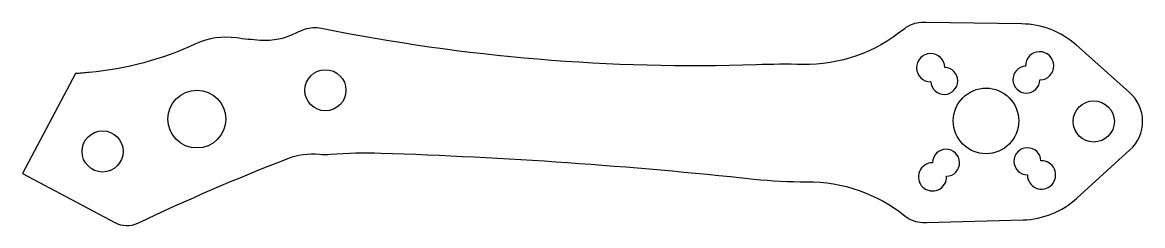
# Model space of a CAD drawing. Header units: millimetres. Extents: x -27 to 60.2, y -103.6 to -87.8.
import ezdxf

# ---------------------------------------------------------------- set-up
doc = ezdxf.new("R2010")
doc.units = ezdxf.units.MM
doc.layers.get('0').update_dxf_attribs({"linetype": 'CONTINUOUS'})

msp = doc.modelspace()

# ---------------------------------------------------------------- linework, layer by layer
for points in [[(29.925, -99.953, 0.028072), (34.071, -100.164, -0.171964), (41.714, -102.829, 0.163857), (43.063, -103.323, 0.013219), (43.406, -103.323), (50.886, -103.125, 0.179617), (55.084, -101.439), (59.212, -97.69, 0.446096), (59.186, -93.225), (55.016, -89.525, 0.179617), (50.798, -87.887), (43.316, -87.775, 0.013219), (42.973, -87.779, 0.163857), (41.63, -88.289, -0.178027), (33.733, -91.04, 0.012556), (30.143, -91.069, -0.058262), (-3.727, -88.241, 0.133584), (-5.037, -88.328, 0.034), (-5.662, -88.592, -0.134203), (-8.504, -89.17, -0.018514), (-10.345, -88.979, 0.144452), (-13.518, -89.448, -0.086306), (-21.793, -91.662, -0.001544), (-22.877, -91.756), (-27, -99.509), (-19.805, -103.334, 0.237153), (-18.009, -103.376, -0.01796), (-6.391, -98.37, -0.11678), (-3.881, -98.021, 0.043964), (-3.005, -98.026, -0.028435), (0.904, -97.929, -0.018756)], [(43.711, -92.397, 2.243573), (44.796, -91.273, 2.400829)], [(52.201, -92.249, 2.410446), (51.08, -91.167, 2.253039)], [(43.849, -98.681, 2.491559), (44.943, -99.737, 2.332737)], [(52.282, -98.534, 2.342995), (51.228, -99.624, 2.502017)]]:
    msp.add_lwpolyline(points, format="xyb", close=True)
for centre, radius in [((-3.412, -93.049), 1.6), ((-13.418, -95.287), 2.25), ((48.008, -95.435), 2.55), ((56.396, -95.474), 1.6), ((-20.757, -97.805), 1.6)]:
    msp.add_circle(centre, radius)

doc.saveas('drawing.dxf')
